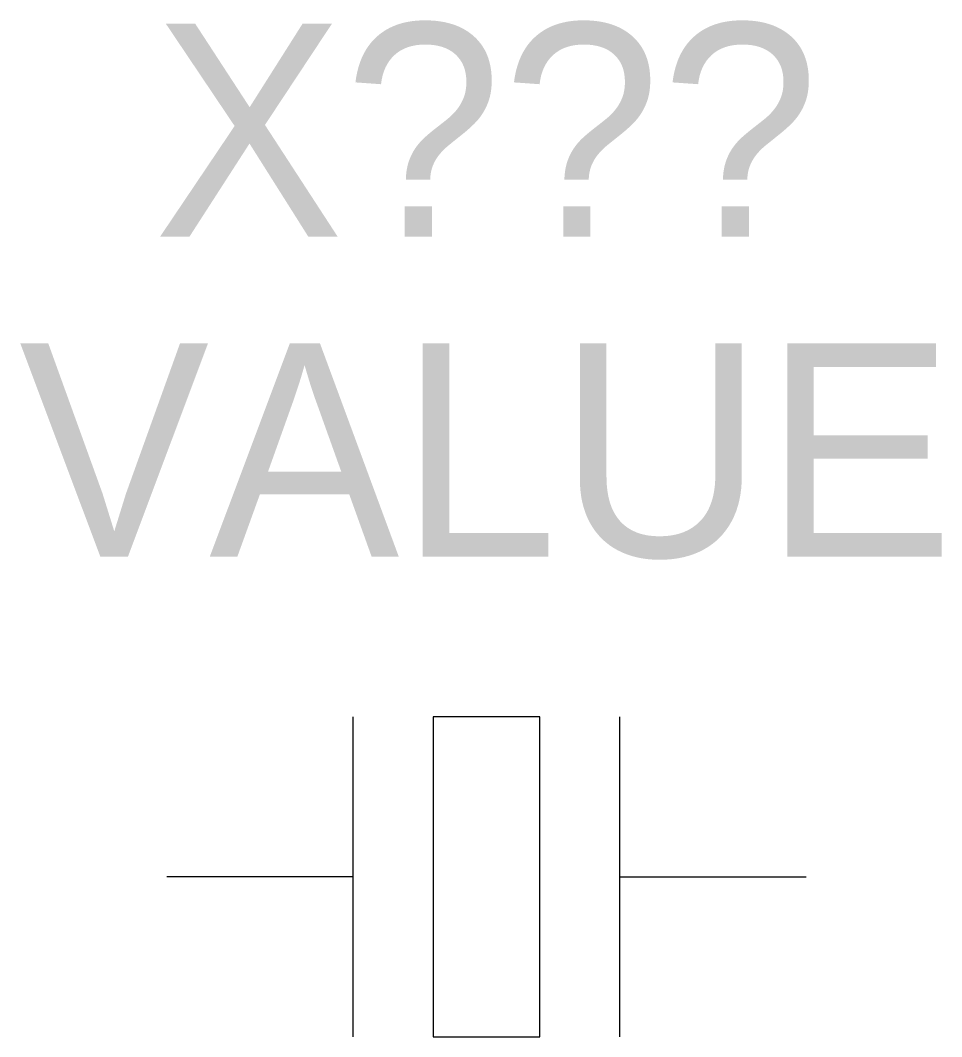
# Model space of a CAD drawing. Extents: x 15.363 to 16.227, y 8.25 to 9.203.
import ezdxf
from ezdxf.enums import TextEntityAlignment as Align

# ---------------------------------------------------------------- set-up
doc = ezdxf.new("R2010")
doc.units = 0
doc.layers.add('1', color=7, linetype='CONTINUOUS')

# ---------------------------------------------------------------- blocks, each defined once
blk = doc.blocks.new('XTAL')
at = {"layer": '1', "color": 0}
for p, q in [((0, 0.125), (0, 0.3)), ((-0.15, 0.125), (0.15, 0.125)), ((-0.15, 0.05), (-0.15, -0.05)), ((0.15, 0.05), (-0.15, 0.05)), ((0.15, -0.05), (0.15, 0.05)), ((-0.15, -0.05), (0.15, -0.05)), ((-0.15, -0.125), (0.15, -0.125)), ((0, -0.125), (0, -0.3))]:
    blk.add_line(p, q, dxfattribs=at)

msp = doc.modelspace()

# ---------------------------------------------------------------- block references
at = {"layer": '1', "color": 0, "rotation": 90}
msp.add_blockref('XTAL', (15.8, 8.4), dxfattribs=at)

# ---------------------------------------------------------------- texts
at = {"layer": '1', "color": 0}
for tag, text, p in [('X???', 'X???', (15.8, 9)), ('VALUE', '0000000', (15.8, 8.7))]:
    msp.add_attdef(tag, text=text, height=0.2, dxfattribs=at).set_placement(p, align=Align.CENTER)

doc.saveas('drawing.dxf')
